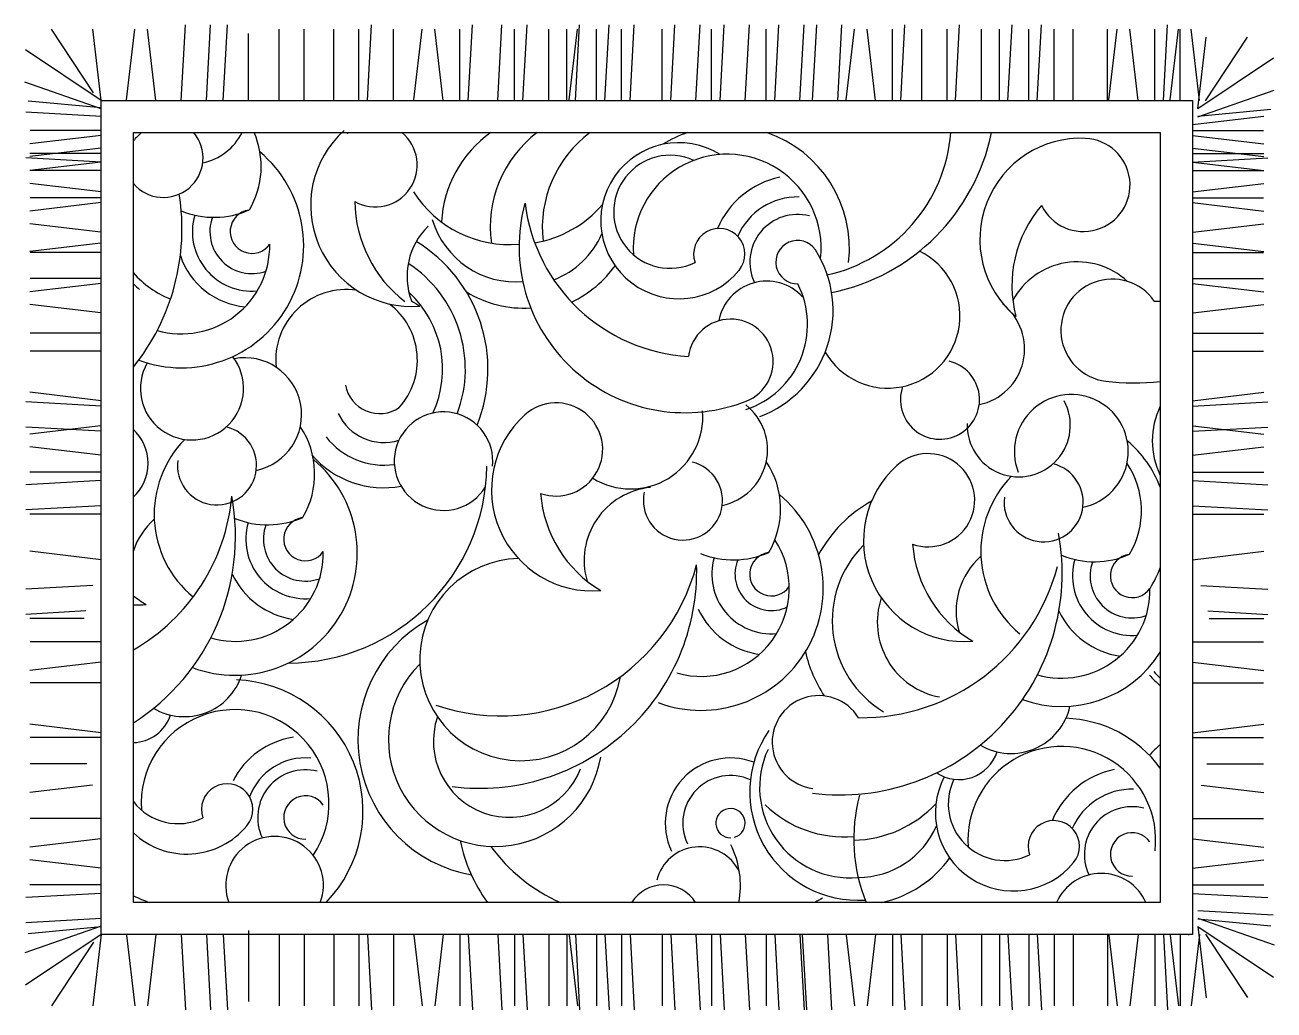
# Model space of a CAD drawing. Extents: x 660 to 2217, y 3863 to 5091.
import ezdxf

# ---------------------------------------------------------------- set-up
doc = ezdxf.new("R2010")
doc.units = 0
doc.header["$LTSCALE"] = 10
doc.header["$MEASUREMENT"] = 0
for name, color, linetype in [('3', 3, 'CONTINUOUS'), ('7', 7, 'CONTINUOUS'), ('BH', 3, 'CONTINUOUS')]:
    doc.layers.add(name, color=color, linetype=linetype)

# ---------------------------------------------------------------- blocks, each defined once
blk = doc.blocks.new('12')
at = {"layer": '3'}
for p, q in [((494.1, -308.7, 1920), (499.4, -214.6, 1920)), ((525.6, -308.7, 1920), (530.8, -214.6, 1920)), ((546.5, -308.7, 1920), (551.8, -214.6, 1920)), ((726.3, -308.7, 1920), (731.6, -214.6, 1920)), ((852.1, -308.7, 1920), (857.3, -214.6, 1920)), ((888.7, -308.7, 1920), (894, -214.6, 1920)), ((920.2, -308.7, 1920), (925.4, -214.6, 1920)), ((985.6, -308.7, 1920), (990.8, -214.6, 1920)), ((1022.2, -308.7, 1920), (1027.5, -214.6, 1920)), ((1053.7, -308.7, 1920), (1058.9, -214.6, 1920)), ((1104.4, -308.7, 1920), (1109.6, -214.6, 1920)), ((1135.8, -308.7, 1920), (1141, -214.6, 1920)), ((1165.9, -308.7, 1920), (1171.1, -214.6, 1920)), ((1197.3, -308.7, 1920), (1202.5, -214.6, 1920)), ((1234, -308.7, 1920), (1239.2, -214.6, 1920)), ((1265.4, -308.7, 1920), (1270.6, -214.6, 1920)), ((1281.1, -308.7, 1920), (1286.4, -214.6, 1920)), ((1312.6, -308.7, 1920), (1317.8, -214.6, 1920)), ((1391.1, -308.7, 1920), (1396.4, -214.6, 1920)), ((1459.2, -308.7, 1920), (1464.5, -214.6, 1920)), ((1524.6, -308.7, 1920), (1529.9, -214.6, 1920)), ((1561.3, -308.7, 1920), (1566.5, -214.6, 1920)), ((1718.5, -308.7, 1920), (1723.7, -214.6, 1920)), ((384.8, -299.2, 1920), (332.6, -220, 1920)), ((394.6, -308.7, 1920), (384.1, -219.9, 1920)), ((426, -308, 1920), (436.5, -219.9, 1920)), ((462.7, -308.7, 1920), (452.2, -219.9, 1920)), ((577.9, -308.7, 1920), (577.9, -225.1, 1920)), ((616.3, -308.7, 1920), (616.3, -219.9, 1920)), ((647.7, -308.7, 1920), (647.7, -219.9, 1920)), ((684.4, -308.7, 1920), (684.4, -219.9, 1920)), ((715.8, -308.7, 1920), (715.8, -219.9, 1920)), ((758.7, -308, 1920), (758.7, -220, 1920)), ((784, -308, 1920), (794.4, -219.9, 1920)), ((820.6, -308.7, 1920), (810.2, -219.9, 1920)), ((841.6, -308.7, 1920), (841.6, -219.9, 1920)), ((909.7, -308.7, 1920), (909.7, -219.9, 1920)), ((952.5, -308, 1920), (952.5, -220, 1920)), ((975.1, -308.7, 1920), (975.1, -219.9, 1920)), ((977.8, -308, 1920), (988.3, -219.9, 1920)), ((1011.8, -308.7, 1920), (1011.8, -219.9, 1920)), ((1043.2, -308.7, 1920), (1043.2, -219.9, 1920)), ((1093.9, -308.7, 1920), (1093.9, -219.9, 1920)), ((1155.4, -308.7, 1920), (1155.4, -219.9, 1920)), ((1223.5, -308.7, 1920), (1223.5, -219.9, 1920)), ((1323, -308, 1920), (1333.5, -219.9, 1920)), ((1359.7, -308.7, 1920), (1349.2, -219.9, 1920)), ((1380.7, -308.7, 1920), (1380.7, -219.9, 1920)), ((1417.3, -308.7, 1920), (1417.3, -219.9, 1920)), ((1448.8, -308.7, 1920), (1448.8, -219.9, 1920)), ((1491.6, -308, 1920), (1491.6, -220, 1920)), ((1514.1, -308.7, 1920), (1514.1, -219.9, 1920)), ((1550.8, -308.7, 1920), (1550.8, -219.9, 1920)), ((1582.3, -308.7, 1920), (1582.3, -219.9, 1920)), ((1605.9, -308.7, 1920), (1605.9, -219.9, 1920)), ((1648.8, -308, 1920), (1648.8, -220, 1920)), ((1650.4, -308, 1920), (1660.8, -219.9, 1920)), ((1687, -308.7, 1920), (1676.6, -219.9, 1920)), ((1708, -308.7, 1920), (1708, -219.9, 1920)), ((1726.8, -308, 1920), (1737.3, -219.9, 1920)), ((1739.4, -308.7, 1920), (1739.4, -219.9, 1920)), ((1763.5, -308.7, 1920), (1753, -219.9, 1920)), ((1763.5, -308.7, 1920), (1753, -219.9, 1920)), ((1761.3, -318.8, 1920), (1771.8, -229.9, 1920)), ((1771.1, -309.2, 1920), (1823.2, -230, 1920)), ((394.6, -308.7, 1920), (300.3, -245.6, 1920)), ((1761.3, -318.8, 1920), (1855.6, -255.6, 1920)), ((394.6, -319.2, 1920), (299.5, -285.8, 1920)), ((394.6, -318.1, 1920), (303.4, -309.5, 1920)), ((1761.3, -329.2, 1920), (1856.4, -295.8, 1920)), ((394.6, -328.6, 1920), (300.5, -323.4, 1920)), ((1761.3, -328.2, 1920), (1852.4, -319.5, 1920)), ((1754.6, -338.6, 1920), (1843.5, -328.2, 1920)), ((394.6, -352.4, 1920), (305.7, -362.8, 1920)), ((393.9, -346.2, 1920), (305.9, -346.2, 1920)), ((1754.6, -352.4, 1920), (1843.5, -362.8, 1920)), ((1755.3, -346.2, 1920), (1843.3, -346.2, 1920)), ((394.6, -368.1, 1920), (305.7, -378.6, 1920)), ((1754.6, -368.1, 1920), (1843.5, -378.6, 1920)), ((394.6, -385.6, 1920), (300.5, -380.4, 1920)), ((394.6, -375.1, 1920), (305.7, -375.1, 1920)), ((393.9, -385.9, 1920), (305.7, -396.3, 1920)), ((1754.6, -375.1, 1920), (1843.5, -375.1, 1920)), ((1754.6, -385.6, 1920), (1848.7, -380.4, 1920)), ((1755.3, -385.9, 1920), (1843.5, -396.3, 1920)), ((394.6, -396.1, 1920), (305.7, -396.1, 1920)), ((1754.6, -396.1, 1920), (1843.5, -396.1, 1920)), ((394.6, -422.5, 1920), (305.7, -412.1, 1920)), ((1754.6, -422.5, 1920), (1843.5, -412.1, 1920)), ((393.9, -430.1, 1920), (305.9, -430.1, 1920)), ((1755.3, -430.1, 1920), (1843.3, -430.1, 1920)), ((394.6, -436.2, 1920), (305.7, -446.7, 1920)), ((1754.6, -436.2, 1920), (1843.5, -446.7, 1920)), ((393.9, -472.9, 1920), (305.7, -462.4, 1920)), ((1755.3, -472.9, 1920), (1843.5, -462.4, 1920)), ((393.9, -486.7, 1920), (305.7, -497.1, 1920)), ((393.9, -498.2, 1920), (305.9, -498.2, 1920)), ((1755.3, -486.7, 1920), (1843.5, -497.1, 1920)), ((1755.3, -498.2, 1920), (1843.3, -498.2, 1920)), ((394.6, -537, 1920), (305.7, -547.5, 1920)), ((393.9, -530.9, 1920), (305.9, -530.9, 1920)), ((1754.6, -537, 1920), (1843.5, -547.5, 1920)), ((1755.3, -530.9, 1920), (1843.3, -530.9, 1920)), ((393.9, -573.7, 1920), (305.7, -563.2, 1920)), ((1755.3, -573.7, 1920), (1843.5, -563.2, 1920)), ((393.9, -599, 1920), (305.9, -599, 1920)), ((1755.3, -599, 1920), (1843.3, -599, 1920)), ((393.9, -621.2, 1920), (305.9, -621.2, 1920)), ((1755.3, -621.2, 1920), (1843.3, -621.2, 1920)), ((394.6, -689.9, 1920), (300.5, -684.6, 1920)), ((394.6, -683.1, 1920), (305.7, -672.6, 1920)), ((1754.6, -683.1, 1920), (1843.5, -672.6, 1920)), ((1754.6, -689.9, 1920), (1848.7, -684.6, 1920)), ((394.6, -721.3, 1920), (300.5, -716.1, 1920)), ((393.9, -714.5, 1920), (305.7, -725, 1920)), ((1754.6, -721.3, 1920), (1848.7, -716.1, 1920)), ((1755.3, -714.5, 1920), (1843.5, -725, 1920)), ((394.6, -751.2, 1920), (305.7, -740.7, 1920)), ((1754.6, -751.2, 1920), (1843.5, -740.7, 1920)), ((394.6, -772.2, 1920), (305.7, -772.2, 1920)), ((1754.6, -772.2, 1920), (1843.5, -772.2, 1920)), ((394.6, -782.6, 1920), (300.5, -787.9, 1920)), ((1754.6, -782.6, 1920), (1848.7, -787.9, 1920)), ((394.6, -814.1, 1920), (300.5, -819.3, 1920)), ((394.6, -824.6, 1920), (305.7, -824.6, 1920)), ((1754.6, -814.1, 1920), (1848.7, -819.3, 1920)), ((1754.6, -824.6, 1920), (1843.5, -824.6, 1920)), ((394.6, -881.4, 1920), (305.7, -870.9, 1920)), ((1754.6, -881.4, 1920), (1843.5, -870.9, 1920)), ((384.2, -913.4, 1920), (300.5, -918.1, 1920)), ((1765, -913.4, 1920), (1848.7, -918.1, 1920)), ((375.3, -945.3, 1920), (300.5, -949.5, 1920)), ((1773.9, -945.3, 1920), (1848.7, -949.5, 1920)), ((373.4, -954.7, 1920), (305.7, -954.7, 1920)), ((1775.7, -954.7, 1920), (1843.5, -954.7, 1920)), ((394.6, -983.9, 1920), (305.9, -983.9, 1920)), ((1754.6, -983.9, 1920), (1843.3, -983.9, 1920)), ((394.6, -1009.1, 1920), (305.7, -1019.7, 1920)), ((1754.6, -1009.1, 1920), (1843.5, -1019.7, 1920)), ((394.6, -1035.1, 1920), (305.9, -1035.1, 1920)), ((1754.6, -1035.1, 1920), (1843.3, -1035.1, 1920)), ((394.6, -1097.1, 1920), (305.7, -1086.6, 1920)), ((1754.6, -1097.1, 1920), (1843.5, -1086.6, 1920)), ((394.6, -1103.2, 1920), (305.9, -1103.2, 1920)), ((1754.6, -1103.2, 1920), (1843.3, -1103.2, 1920)), ((376.6, -1135.9, 1920), (305.9, -1135.9, 1920)), ((1772.5, -1135.9, 1920), (1843.3, -1135.9, 1920)), ((383.6, -1162.4, 1920), (305.7, -1171.7, 1920)), ((1765.6, -1162.4, 1920), (1843.5, -1171.7, 1920)), ((393.9, -1204, 1920), (305.9, -1204, 1920)), ((1755.3, -1204, 1920), (1843.3, -1204, 1920)), ((393.9, -1229.3, 1920), (305.7, -1239.8, 1920)), ((1755.3, -1229.3, 1920), (1843.5, -1239.8, 1920)), ((394.6, -1266, 1920), (305.7, -1255.5, 1920)), ((1754.6, -1266, 1920), (1843.5, -1255.5, 1920)), ((394.6, -1286.9, 1920), (305.7, -1286.9, 1920)), ((1754.6, -1286.9, 1920), (1843.5, -1286.9, 1920)), ((394.6, -1297.4, 1920), (300.5, -1302.7, 1920)), ((1754.6, -1297.4, 1920), (1848.7, -1302.7, 1920)), ((1761.3, -1318.8, 1920), (1855.4, -1324, 1920)), ((394.6, -1338.3, 1920), (299.5, -1371.7, 1920)), ((394.6, -1328.8, 1920), (300.5, -1334.1, 1920)), ((1761.3, -1328.2, 1920), (1856.4, -1361.6, 1920)), ((1761.3, -1329.3, 1920), (1852.4, -1338, 1920)), ((1761.3, -1338.7, 1920), (1771.8, -1427.6, 1920)), ((1761.3, -1338.7, 1920), (1855.6, -1401.9, 1920)), ((394.6, -1348.7, 1920), (300.3, -1411.9, 1920)), ((394.6, -1339.3, 1920), (303.4, -1348, 1920)), ((394.6, -1348.7, 1920), (384.1, -1437.6, 1920)), ((426, -1349.5, 1920), (436.5, -1437.6, 1920)), ((462.7, -1348.7, 1920), (452.2, -1437.6, 1920)), ((494.1, -1348.7, 1920), (499.4, -1442.8, 1920)), ((525.6, -1348.7, 1920), (530.8, -1442.8, 1920)), ((546.5, -1348.7, 1920), (551.8, -1442.8, 1920)), ((577.9, -1343.5, 1920), (577.9, -1432.4, 1920)), ((616.3, -1348.7, 1920), (616.3, -1437.6, 1920)), ((647.7, -1348.7, 1920), (647.7, -1437.6, 1920)), ((684.4, -1348.7, 1920), (684.4, -1437.6, 1920)), ((715.8, -1348.7, 1920), (715.8, -1437.6, 1920)), ((726.3, -1348.7, 1920), (731.6, -1442.8, 1920)), ((758.7, -1349.5, 1920), (758.7, -1437.5, 1920)), ((784, -1349.5, 1920), (794.4, -1437.6, 1920)), ((820.6, -1348.7, 1920), (810.2, -1437.6, 1920)), ((841.6, -1348.7, 1920), (841.6, -1437.6, 1920)), ((852.1, -1348.7, 1920), (857.3, -1442.8, 1920)), ((888.7, -1348.7, 1920), (894, -1442.8, 1920)), ((909.7, -1348.7, 1920), (909.7, -1437.6, 1920)), ((920.2, -1348.7, 1920), (925.4, -1442.8, 1920)), ((952.5, -1349.5, 1920), (952.5, -1437.5, 1920)), ((975.1, -1348.7, 1920), (975.1, -1437.6, 1920)), ((977.8, -1349.5, 1920), (988.3, -1437.6, 1920)), ((985.6, -1348.7, 1920), (990.8, -1442.8, 1920)), ((1011.8, -1348.7, 1920), (1011.8, -1437.6, 1920)), ((1022.2, -1348.7, 1920), (1027.5, -1442.8, 1920)), ((1043.2, -1348.7, 1920), (1043.2, -1437.6, 1920)), ((1053.7, -1348.7, 1920), (1058.9, -1442.8, 1920)), ((1093.9, -1348.7, 1920), (1093.9, -1437.6, 1920)), ((1104.4, -1348.7, 1920), (1109.6, -1442.8, 1920)), ((1135.8, -1348.7, 1920), (1141, -1442.8, 1920)), ((1155.4, -1348.7, 1920), (1155.4, -1437.6, 1920)), ((1165.9, -1348.7, 1920), (1171.1, -1442.8, 1920)), ((1197.3, -1348.7, 1920), (1202.5, -1442.8, 1920)), ((1223.5, -1348.7, 1920), (1223.5, -1437.6, 1920)), ((1234, -1348.7, 1920), (1239.2, -1442.8, 1920)), ((1265.4, -1348.7, 1920), (1270.6, -1442.8, 1920)), ((1268.3, -1348.7, 1920), (1273.5, -1442.8, 1920)), ((1299.7, -1348.7, 1920), (1305, -1442.8, 1920)), ((1323, -1349.5, 1920), (1333.5, -1437.6, 1920)), ((1359.7, -1348.7, 1920), (1349.2, -1437.6, 1920)), ((1380.7, -1348.7, 1920), (1380.7, -1437.6, 1920)), ((1391.1, -1348.7, 1920), (1396.4, -1442.8, 1920)), ((1417.3, -1348.7, 1920), (1417.3, -1437.6, 1920)), ((1448.8, -1348.7, 1920), (1448.8, -1437.6, 1920)), ((1459.2, -1348.7, 1920), (1464.5, -1442.8, 1920)), ((1491.6, -1349.5, 1920), (1491.6, -1437.5, 1920)), ((1514.1, -1348.7, 1920), (1514.1, -1437.6, 1920)), ((1524.6, -1348.7, 1920), (1529.9, -1442.8, 1920)), ((1550.8, -1348.7, 1920), (1550.8, -1437.6, 1920)), ((1561.3, -1348.7, 1920), (1566.5, -1442.8, 1920)), ((1582.3, -1348.7, 1920), (1582.3, -1437.6, 1920)), ((1605.9, -1348.7, 1920), (1605.9, -1437.6, 1920)), ((1648.8, -1349.5, 1920), (1648.8, -1437.5, 1920)), ((1650.4, -1349.5, 1920), (1660.8, -1437.6, 1920)), ((1687, -1348.7, 1920), (1676.6, -1437.6, 1920)), ((1708, -1348.7, 1920), (1708, -1437.6, 1920)), ((1718.5, -1348.7, 1920), (1723.7, -1442.8, 1920)), ((1726.8, -1349.5, 1920), (1737.3, -1437.6, 1920)), ((1739.4, -1348.7, 1920), (1739.4, -1437.6, 1920)), ((1749.9, -1348.7, 1920), (1749.9, -1349.5, 1920)), ((1763.5, -1348.7, 1920), (1753, -1437.6, 1920)), ((1771.1, -1348.2, 1920), (1823.2, -1427.4, 1920)), ((384.8, -1358.2, 1920), (332.6, -1437.5, 1920))]:
    blk.add_line(p, q, dxfattribs=at)
at = {"layer": '3', "elevation": 1920}
blk.add_lwpolyline([(1714.6, -348.7), (1714.6, -1308.7), (434.6, -1308.7), (434.6, -348.7)], close=True, dxfattribs=at)
blk.add_lwpolyline([(1714.6, -348.7), (1714.6, -1308.7), (434.6, -1308.7), (434.6, -348.7)], close=True, dxfattribs=at)
blk.add_lwpolyline([(1714.6, -348.7), (1714.6, -1308.7), (434.6, -1308.7), (434.6, -348.7)], close=True, dxfattribs=at)
at = {"layer": '3'}
for centre, radius, start, end in [((472.1, -380.4, 1920), 49.3, 220.5516, 39.9723), ((527.3, -441.4, 1920), 124, 131.6319, 138.3969), ((506.5, -317.1, 1920), 71, 281.7675, 333.5242), ((487.2, -391, 1920), 106.7, 329.5212, 23.3736), ((781.6, -439.7, 1920), 126, 132.0778, 274.5853), ((736.1, -389.3, 1920), 52.3, 129.1228, 132.0778), ((736.1, -389.3, 1920), 52.3, 240.7273, 50.8772), ((966.6, -469.2, 1920), 148.3, 125.6859, 176.5568), ((1027.8, -466.6, 1920), 148.3, 127.3756, 187.8142), ((1092.6, -467.5, 1920), 148.3, 126.7567, 186.4196), ((1174.8, -492.9, 1920), 152.3, 108.8032, 121.8057), ((1174.8, -492.9, 1920), 152.3, 353.2877, 71.1968), ((1257.1, -333.9, 1920), 196.9, 282.1993, 355.6673), ((1253.7, -297.8, 1920), 255.7, 281.5889, 348.5131), ((1615.7, -481.9, 1920), 126, 87.4059, 229.9135), ((1618.8, -414.1, 1920), 58.1, 205.892, 87.4059), ((494.6, -489.8, 1920), 152.3, 249.5181, 50.13), ((1114.5, -458.7, 1920), 97.3, 57.9734, 320.4245), ((1103.8, -447.6, 1920), 70.5, 65.376, 295.9658), ((1174.8, -492.9, 1920), 117.1, 353.6034, 184.035), ((1262.5, -510.4, 1920), 108.2, 101.8812, 157.1494), ((218.6, -468.6, 1920), 276.6, 321.3552, 8.9301), ((870.7, -432.7, 1920), 160.1, 180.7925, 232.3704), ((903.4, -347.1, 1920), 141.4, 212.256, 274.9155), ((1262.5, -510.4, 1920), 81.3, 88.6784, 156.5426), ((535.2, -346, 1920), 108.5, 247.8056, 293.8818), ((582.4, -472.3, 1920), 27.1, 98.1735, 325.176), ((1122.2, -491.3, 1920), 206.8, 164.6868, 290.2894), ((1139.1, -410.3, 1920), 217.9, 186.9802, 266.7058), ((912.2, -347.7, 1920), 140.3, 279.2755, 319.7677), ((1262.5, -510.4, 1920), 59.5, 75.6897, 205.4965), ((1684, -539.6, 1920), 154.3, 139.5684, 194.5414), ((582.4, -472.3, 1920), 74.3, 163.9174, 275.1537), ((582.4, -472.3, 1920), 52.4, 159.9926, 289.5699), ((862.6, -527.9, 1920), 86.9, 134.2778, 200.7606), ((910.9, -426.9, 1920), 108, 196.2822, 275.4135), ((920.8, -432.7, 1920), 106.5, 290.7538, 336.6415), ((1164.9, -500.3, 1920), 32, 320.4245, 199.4242), ((494.6, -489.8, 1920), 110, 253.984, 1.0468), ((690.7, -643.7, 1920), 185.9, 337.9085, 58.7285), ((1165.7, -570.8, 1920), 141.1, 290.619, 32.4959), ((1262.5, -510.4, 1920), 27.1, 34.824, 270.7313), ((1374.9, -577.5, 1920), 90, 210.0861, 63.8943), ((582.4, -472.3, 1920), 94.1, 198.5, 264.8601), ((690.7, -643.7, 1920), 157.7, 339.2372, 56.7068), ((1611.4, -601.6, 1920), 91.6, 47.202, 151.662), ((527.3, -441.4, 1920), 124, 221.6031, 248.0075), ((920.8, -432.7, 1920), 140.8, 295.2357, 324.7506), ((527.3, -441.4, 1920), 133.5, 226.0115, 230.4958), ((700.3, -632.7, 1920), 88.3, 81.8358, 185.5126), ((1224, -595, 1920), 60.9, 42.811, 169.2281), ((1163.2, -588.1, 1920), 111.7, 288.152, 26.8909), ((1654.6, -595.4, 1920), 63.9, 34.6357, 262.7865), ((690.7, -643.7, 1920), 129.4, 334.8712, 47.4654), ((870.7, -432.7, 1920), 154.3, 234.6671, 239.2133), ((920.8, -432.7, 1920), 135, 238.2473, 273.8821), ((1707.6, -312.4, 1920), 246.7, 269.9003, 271.6111), ((700.3, -632.7, 1920), 88.3, 318.0684, 52.4966), ((1474.5, -618.5, 1920), 71, 281.7675, 51.7735), ((1179.1, -634.4, 1920), 53, 286.2638, 172.7831), ((507.7, -667.8, 1920), 64.3, 150.3382, 38.0664), ((573.3, -700.5, 1920), 71, 281.7675, 100.6146), ((1440, -681.9, 1920), 49.3, 160.7374, 76.4231), ((741.6, -655.7, 1920), 43.5, 190.3935, 304.1566), ((1681.3, -384.4, 1920), 276.6, 262.7865, 276.9103), ((1538.2, -713.8, 1920), 64.3, 177.8128, 28.4665), ((1603.7, -746.4, 1920), 71, 281.7675, 201.2805), ((746.9, -672.3, 1920), 63, 205.153, 287.3615), ((821.2, -758.5, 1920), 61.4, 353.978, 328.4545), ((961.5, -743.9, 1920), 58.1, 250.5639, 132.0778), ((1054.4, -703.2, 1920), 90, 238.3793, 4.6428), ((1154.1, -744.2, 1920), 71, 281.7675, 51.7735), ((1803.5, -733.1, 1920), 98.8, 154.1219, 205.8781), ((538.8, -763.8, 1920), 49.3, 172.6875, 76.4231), ((553.9, -774.4, 1920), 106.7, 329.5212, 33.6674), ((1007, -794.3, 1920), 126, 132.0778, 274.5853), ((394.8, -761.2, 1920), 58.1, 313.1501, 46.8499), ((594, -824.8, 1920), 133.5, 135.6167, 230.4958), ((746.9, -672.3, 1920), 91.2, 217.8882, 278.2508), ((1582.8, -841.3, 1920), 141.1, 20.9365, 50.0073), ((561.4, -873.2, 1920), 152.3, 249.5181, 50.13), ((746.9, -672.3, 1920), 119.4, 221.0893, 280.3763), ((1119.6, -807.6, 1920), 49.3, 167.8852, 76.4231), ((1134.7, -818.2, 1920), 106.7, 329.5212, 33.6674), ((1425.2, -807.2, 1920), 58.1, 250.5639, 132.0778), ((1569.2, -809.8, 1920), 49.3, 172.6875, 76.4231), ((1584.4, -820.4, 1920), 106.7, 329.5212, 33.6674), ((626.5, -761.6, 1920), 248.7, 270.2701, 359.2599), ((1470.7, -857.5, 1920), 126, 132.0778, 274.5853), ((1624.4, -870.8, 1920), 133.5, 135.6167, 230.4958), ((1088, -882.5, 1920), 91.6, 95.4996, 196.3339), ((285.3, -852, 1920), 276.6, 302.662, 10.3931), ((311.7, -779.9, 1920), 246.7, 299.8857, 354.838), ((1096.1, -787.3, 1920), 154.3, 184.2403, 239.2133), ((1142.2, -916.9, 1920), 152.3, 249.5181, 50.13), ((1438.9, -957.3, 1920), 171.2, 119.457, 151.365), ((521.3, -899.7, 1920), 91.6, 131.432, 161.2494), ((602, -729.4, 1920), 108.5, 247.8056, 293.8818), ((649.1, -855.7, 1920), 74.3, 163.9174, 275.1537), ((649.1, -855.7, 1920), 52.4, 159.9926, 289.5699), ((649.1, -855.7, 1920), 27.1, 98.1735, 325.176), ((1315.7, -898, 1920), 276.6, 262.7865, 10.3931), ((561.4, -873.2, 1920), 110, 253.984, 1.0468), ((1142.2, -916.9, 1920), 110, 253.984, 33.2061), ((1438.9, -957.3, 1920), 133.2, 134.9718, 238.6541), ((1559.8, -850.6, 1920), 154.3, 184.2403, 239.2133), ((917.5, -1006, 1920), 126, 91.2884, 350.2576), ((1182.7, -773.1, 1920), 108.5, 247.8056, 293.8818), ((1229.9, -899.4, 1920), 74.3, 163.9174, 275.1537), ((1229.9, -899.4, 1920), 45.4, 156.6572, 295.8543), ((1229.9, -899.4, 1920), 27.1, 98.1735, 325.176), ((1551.7, -945.7, 1920), 91.6, 131.432, 196.3339), ((1632.4, -775.4, 1920), 108.5, 247.8056, 293.8818), ((1679.5, -901.6, 1920), 74.3, 163.9174, 275.1537), ((1679.5, -901.6, 1920), 52.4, 159.9926, 289.5699), ((1679.5, -901.6, 1920), 27.1, 98.1735, 325.176), ((649.1, -855.7, 1920), 101.2, 205.5394, 261.4577), ((892.4, -823.6, 1920), 252.5, 251.3223, 345.324), ((866.1, -895.7, 1920), 270.7, 262.7865, 1.7169), ((1342.1, -825.9, 1920), 252.5, 269.184, 345.324), ((1582.8, -841.3, 1920), 141.1, 327.5041, 339.0635), ((1591.8, -919.1, 1920), 110, 253.984, 1.0468), ((529.4, -804.6, 1920), 154.3, 232.1091, 239.2133), ((1456.8, -959.2, 1920), 94.9, 161.3434, 259.4541), ((440.3, -811.6, 1920), 126, 267.401, 274.5853), ((1229.9, -899.4, 1920), 101.2, 205.5394, 261.4577), ((1679.5, -901.6, 1920), 101.2, 205.5394, 261.4577), ((885.7, -1105.7, 1920), 171.2, 119.457, 259.9754), ((1438.9, -957.3, 1920), 171.2, 193.149, 213.2676), ((885.7, -1105.7, 1920), 133.2, 134.9718, 350.6287), ((1591.8, -919.1, 1920), 145.3, 250.2706, 327.6684), ((498.2, -1002, 1920), 75.1, 239.2739, 341.8938), ((1791.1, -946.8, 1920), 119.4, 221.0893, 230.1427), ((1791.1, -946.8, 1920), 112.4, 221.0893, 227.0686), ((556.9, -1195, 1920), 163.9, 316.0429, 87.771), ((1289, -1108.9, 1920), 58.1, 31.7025, 262.7865), ((561.4, -1185.3, 1920), 117.1, 326.3475, 184.035), ((1528.7, -1047.9, 1920), 75.1, 239.2739, 347.5859), ((433.3, -1059.5, 1920), 50, 271.4795, 341.9929), ((903.5, -1107.7, 1920), 94.9, 161.3434, 338.8579), ((1591.8, -1231.3, 1920), 152.3, 36.3099, 88.0536), ((649.1, -1202.8, 1920), 101.2, 98.5423, 153.1254), ((1337.9, -1171, 1920), 135, 145.3598, 273.8821), ((1327.9, -1165.3, 1920), 112.7, 155.1073, 275.1925), ((1591.8, -1231.3, 1920), 117.1, 353.6034, 184.035), ((1791.1, -1203.6, 1920), 119.4, 129.8573, 138.9107), ((649.1, -1202.8, 1920), 74.3, 84.8463, 159.7172), ((1178.9, -1209.9, 1920), 81.3, 68.9898, 205.3035), ((1463.7, -1105.5, 1920), 50, 236.1894, 341.9929), ((649.1, -1202.8, 1920), 59.5, 75.6897, 205.4965), ((1178.9, -1209.9, 1920), 59.5, 65.3225, 205.4965), ((1531.6, -1197.1, 1920), 97.3, 152.4341, 320.4245), ((1679.5, -1248.8, 1920), 108.2, 101.8812, 157.1494), ((551.5, -1192.7, 1920), 32, 320.4245, 199.4242), ((1520.9, -1185.9, 1920), 70.5, 154.0932, 295.9658), ((1679.5, -1248.8, 1920), 81.3, 88.6784, 156.5426), ((490.5, -1140, 1920), 70.5, 217.5735, 295.9658), ((649.1, -1202.8, 1920), 27.1, 34.824, 270.7313), ((1539.3, -1229.7, 1920), 206.8, 164.6868, 202.4766), ((1178.9, -1209.9, 1920), 18.3, 286.4312, 270.7313), ((1320.4, -1085.5, 1920), 141.4, 225.9985, 274.9155), ((1329.3, -1086.1, 1920), 145.1, 271.277, 316.9316), ((1679.5, -1248.8, 1920), 59.5, 75.6897, 205.4965), ((501.2, -1151.1, 1920), 97.3, 226.8415, 320.4245), ((1337.9, -1171, 1920), 106.5, 270.1427, 336.6415), ((1581.9, -1238.7, 1920), 32, 320.4245, 199.4242), ((610.6, -1287.4, 1920), 60.9, 339.5008, 200.4992), ((1679.5, -1248.8, 1920), 27.1, 34.824, 270.7313), ((1038.6, -1190.8, 1920), 200.9, 191.6915, 215.9417), ((1055.5, -1109.7, 1920), 217.9, 216.3319, 245.98), ((1140.4, -1294.5, 1920), 55.1, 25.755, 165.7953), ((1079.6, -1287.5, 1920), 111.7, 349.0464, 26.8909), ((1337.9, -1171, 1920), 140.8, 282.024, 324.7506), ((1674.1, -1072.2, 1920), 189.9, 282.1993, 282.3064), ((1641, -1333.4, 1920), 60.9, 23.8659, 156.1341), ((1095.5, -1333.9, 1920), 47.1, 32.2721, 147.7279), ((525.7, -1102.6, 1920), 217.9, 245.2757, 251.0712), ((1353.9, -1416.4, 1920), 128.2, 117.981, 122.8745), ((1408.6, -1421, 1920), 128.2, 117.981, 118.9099)]:
    blk.add_arc(centre, radius, start, end, dxfattribs=at)
at = {"layer": '7', "elevation": 1920}
blk.add_lwpolyline([(1754.6, -308.7), (1754.6, -1348.7), (394.6, -1348.7), (394.6, -308.7)], close=True, dxfattribs=at)

msp = doc.modelspace()

# ---------------------------------------------------------------- block references
at = {"layer": 'BH'}
msp.add_blockref('12', (360.2, 5305.5, -1920), dxfattribs=at)

doc.saveas('drawing.dxf')
